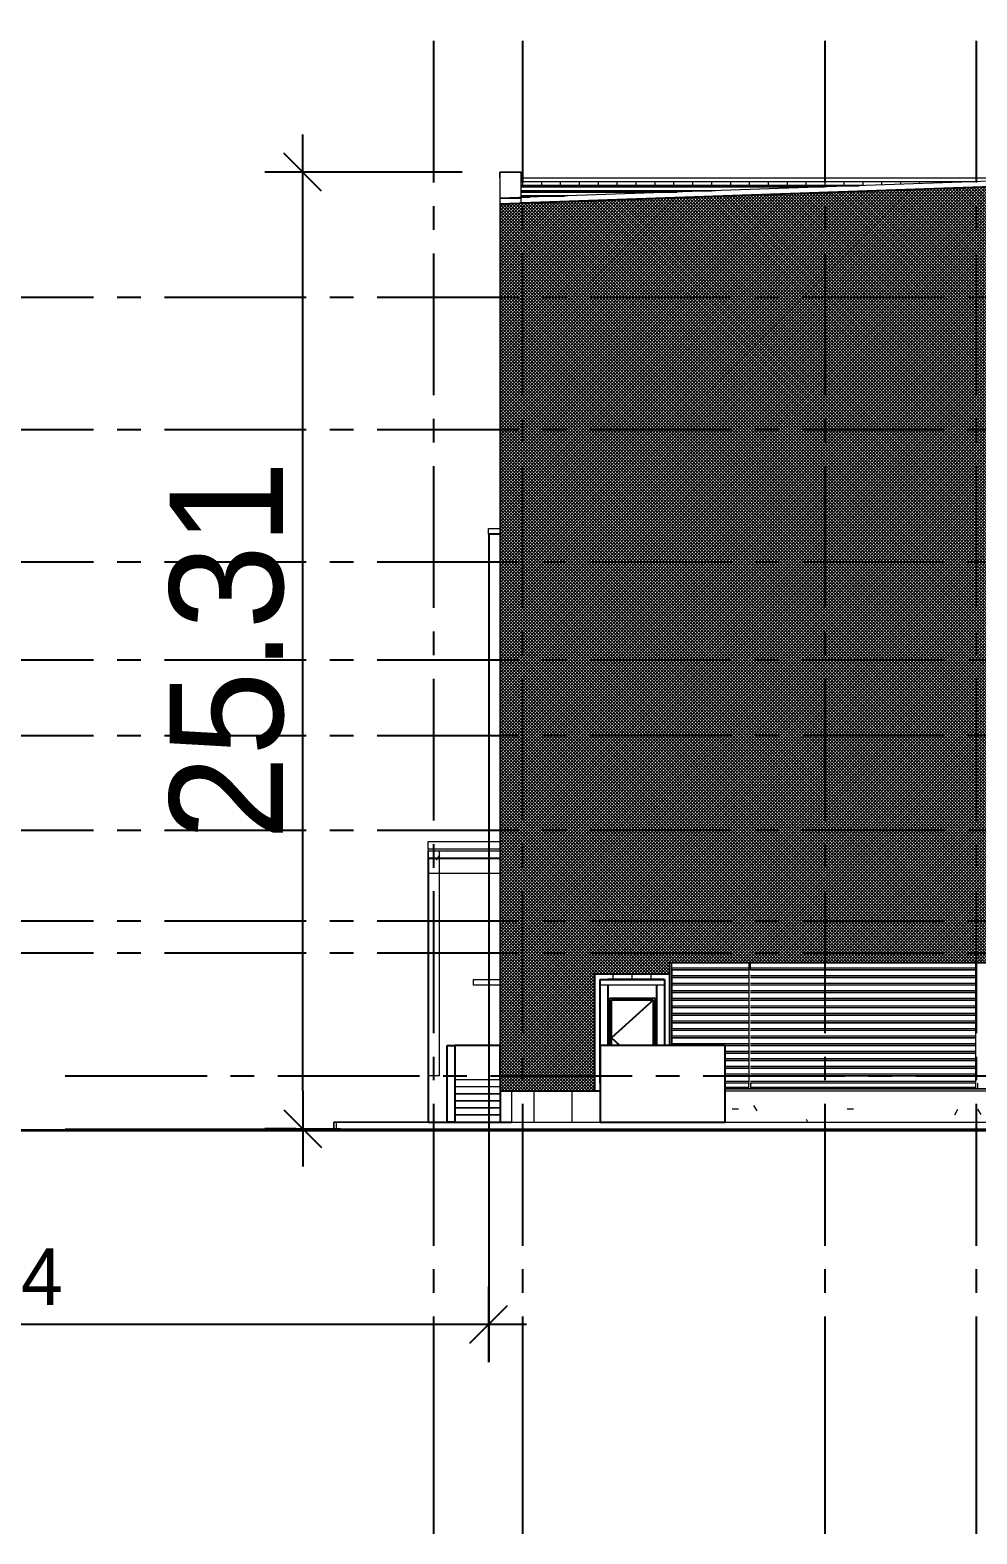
# Model space of a CAD drawing. Extents: x 692141 to 693595, y 1492301 to 1494225.
# Drawn here: x 692447.58 to 692472.62, y 1492520.19 to 1492559.98 of the extents above; entities that cross this region are included whole.
import ezdxf

# ---------------------------------------------------------------- set-up
doc = ezdxf.new("R2010")
doc.units = 0
doc.header["$MEASUREMENT"] = 0
for name, pattern in [('CENTER2', [1.125, 0.75, -0.125, 0.125, -0.125]), ('Centre', [7937.5, 1587.5, -1190.625, 3968.75, -1190.625]), ('Dash 0_6 mm', [3000, 1500, -1500]), ('Grid Line', [5556.25, 3175, -793.75, 793.75, -793.75])]:
    doc.linetypes.add(name, pattern=pattern)
for name, color, linetype, lineweight in [('A-CLNG', 13, 'Continuous', 5), ('A-COLS', 52, 'Continuous', 5), ('A-DETL-GENF', 92, 'Continuous', 5), ('A-DOOR-FRAM', 31, 'Continuous', 5), ('A-FLOR', 192, 'Continuous', 5), ('A-FLOR-LEVL', 8, 'Grid Line', 5), ('A-GENM', 13, 'Continuous', 5), ('A-GLAZ-CWMG', 51, 'Continuous', 5), ('A-ROOF', 132, 'Continuous', 5), ('A-ROOF-PATT', 132, 'Continuous', 5), ('A-WALL-PATT', 111, 'Continuous', 5), ('C-TOPO', 7, 'Continuous', 5), ('S-BEAM', 12, 'Continuous', 5), ('S-GRID', 1, 'Continuous', 5), ('S-STRS', 31, 'Continuous', 5)]:
    doc.layers.add(name, color=color, linetype=linetype, lineweight=lineweight)
for name, color, linetype in [('A-dimension', 1, 'Continuous'), ('A-DOOR', 2, 'Continuous'), ('A-WALL', 2, 'Continuous'), ('Arrow dim', 2, 'Continuous'), ('Arrow dim2', 1, 'Continuous'), ('Green', 72, 'Continuous'), ('Grid', 8, 'CENTER2')]:
    doc.layers.add(name, color=color, linetype=linetype)
doc.styles.add('MASTER', font='CordiaUPC.ttf')
doc.dimstyles.new('1000-AA', dxfattribs={"dimtxt": 1.5, "dimasz": 1, "dimexe": 1, "dimexo": 1, "dimgap": 0.5, "dimtad": 1, "dimzin": 0, "dimdsep": 46, "dimtxsty": 'MASTER', "dimblk": 'J-02', "dimcen": 0.09, "dimdle": 1, "dimclrd": 1, "dimclre": 8, "dimclrt": 3, "dimadec": 0, "dimazin": 0, "dimtfac": 1, "dimtix": 1, "dimtmove": 2, "dimatfit": 3, "dimldrblk": 'DOT', "dimfxl": 1, "dimtolj": 1, "dimtzin": 0, "dimarcsym": 0})
pattern_1 = [(0, (-198970.7, 0), (4064, 1016), [167.64, -2880.36, 167.64, -2880.36, -16256]), (0, (-198970.7, 0), (4064, 1016), [-6096, 167.64, -5928.36, 167.64, -2880.36, -7112]), (0, (-198970.7, 0), (4064, 1016), [-15240, 167.64, -1864.36, 167.64, -4912.36]), (120, (-197446.7, 508), (-2911.882, 3011.527), [167.64, -2880.36, 167.64, -2880.36, -16256]), (120, (-197446.7, 508), (-2911.882, 3011.527), [-6096, 167.64, -5928.36, 167.64, -2880.36, -7112]), (120, (-197446.7, 508), (-2911.882, 3011.527), [-15240, 167.64, -1864.36, 167.64, -4912.36]), (240, (-196938.7, 2540), (-1152.118, -4027.527), [167.64, -2880.36, 167.64, -2880.36, -16256]), (240, (-196938.7, 2540), (-1152.118, -4027.527), [-6096, 167.64, -5928.36, 167.64, -2880.36, -7112]), (240, (-196938.7, 2540), (-1152.118, -4027.527), [-15240, 167.64, -1864.36, 167.64, -4912.36])]

# ---------------------------------------------------------------- blocks, each defined once
blk = doc.blocks.new('Door_Swing_Single Flush Panel - 1100 x 2000mm_EMER-705663-500_ELEVATION 2')
at = {"layer": 'A-DOOR', "color": 47, "linetype": 'Dash 0_6 mm'}
for p in [(-263050, 3400), (-263930, 2200)]:
    blk.add_line(p, (-264150, 2400), dxfattribs=at)
at = {"layer": 'A-DOOR', "color": 7}
for p, q in [((-264150, 2200), (-264150, 3400)), ((-263050, 3400), (-264150, 3400)), ((-263050, 3400), (-263050, 2200))]:
    blk.add_line(p, q, dxfattribs=at)
at = {"layer": 'A-DOOR-FRAM', "color": 7}
for p, q in [((-263000, 3450), (-264200, 3450)), ((-264200, 2200), (-264200, 3450)), ((-264150, 3400), (-264150, 2200)), ((-264150, 3400), (-263050, 3400)), ((-263050, 2200), (-263050, 3400)), ((-263000, 3450), (-263000, 2200))]:
    blk.add_line(p, q, dxfattribs=at)
blk = doc.blocks.new('HAVI-DC_R19_AR_101_GROUND FLOOR_rvt-1-500_ELEVATION 2')
at = {"layer": 'A-CLNG', "color": 7}
for p, q in [((-261150, 1100), (-260524, 1100)), ((-230685, 1050), (-261150, 1050)), ((-260474, 1100), (-254524, 1100))]:
    blk.add_line(p, q, dxfattribs=at)
at = {"layer": 'A-FLOR', "color": 7}
for p, q in [((-269000, 7400), (-267100, 7400)), ((-269000, 7400), (-269000, 7150)), ((-267100, 7150), (-269000, 7150)), ((-267800, 3950), (-267100, 3950)), ((-267800, 3800), (-267800, 3950)), ((-267100, 3800), (-267800, 3800)), ((-264450, 3950), (-262750, 3950)), ((-264450, 3950), (-264450, 3800)), ((-262750, 3800), (-264450, 3800)), ((-262750, 3800), (-262750, 3950)), ((-267000, 175), (-271500, 175)), ((-271500, 175), (-267500, 175)), ((-271500, 175), (-267500, 175)), ((-271500, 175), (-271500, -50)), ((-271500, -50), (-271500, 175)), ((-271431, 175), (-261492, 175)), ((-271431, -50), (-271431, 175)), ((-269000, 175), (-266800, 175)), ((-261492, 175), (-168400, 175))]:
    blk.add_line(p, q, dxfattribs=at)
at = {"layer": 'A-WALL', "color": 7}
for p, q in [((-267100, 7150), (-269000, 7150)), ((-269000, 7150), (-269000, 175)), ((-264450, 2200), (-264450, 3950)), ((-264450, 3950), (-264250, 3950)), ((-262950, 3950), (-264250, 3950)), ((-264250, 3800), (-264250, 2200)), ((-264250, 3800), (-264250, 2200)), ((-262750, 3950), (-262950, 3950)), ((-262950, 2200), (-262950, 3800)), ((-262750, 3950), (-262750, 2200)), ((-264200, 2200), (-264200, 3450)), ((-264200, 3450), (-263000, 3450)), ((-263000, 3450), (-263000, 2200)), ((-268500, 175), (-268500, 2200)), ((-268500, 2200), (-268300, 2200)), ((-268300, 2200), (-268300, 175)), ((-267100, 2200), (-268300, 2200)), ((-268300, 2200), (-268300, 175)), ((-267100, 1300), (-267100, 2200)), ((-261150, 2200), (-264450, 2200)), ((-264450, 2200), (-264450, 175)), ((-261150, 175), (-261150, 2200)), ((-267100, 1300), (-267100, 175)), ((-269000, 175), (-266900, 175)), ((-268300, 175), (-268500, 175)), ((-268300, 175), (-267100, 175)), ((-267100, 175), (-266800, 175)), ((-264450, 175), (-261150, 175))]:
    blk.add_line(p, q, dxfattribs=at)
at = {"layer": 'S-STRS', "color": 7}
for p, q in [((-268300, 1300), (-267100, 1300)), ((-268300, 1113), (-268300, 1300)), ((-267100, 1113), (-267100, 1300)), ((-267100, 1150), (-267100, 1300)), ((-268300, 1113), (-267100, 1113)), ((-268300, 1113), (-268300, 925)), ((-268300, 925), (-267100, 925)), ((-267100, 925), (-268300, 925)), ((-268300, 925), (-268300, 738)), ((-267100, 1113), (-267100, 925)), ((-267100, 925), (-267100, 738)), ((-268300, 738), (-267100, 738)), ((-267100, 738), (-268300, 738)), ((-268300, 738), (-268300, 550)), ((-268300, 550), (-267100, 550)), ((-267100, 550), (-268300, 550)), ((-268300, 550), (-268300, 363)), ((-267100, 738), (-267100, 550)), ((-267100, 550), (-267100, 363)), ((-268300, 363), (-267100, 363)), ((-267100, 363), (-268300, 363)), ((-268300, 363), (-268300, 175)), ((-268300, 175), (-267100, 175)), ((-267100, 363), (-267100, 175))]:
    blk.add_line(p, q, dxfattribs=at)
at = {"lineweight": 5}
blk.add_blockref('Door_Swing_Single Flush Panel - 1100 x 2000mm_EMER-705663-500_ELEVATION 2', (0, 0), dxfattribs=at)
blk = doc.blocks.new('FACADE ELE 02 - FACADE ELE 02-155327-500_ELEVATION 2')
at = {"layer": 'A-WALL-PATT'}
h = blk.add_hatch(dxfattribs=at)
h.set_pattern_fill('FP_13', color=49, style=0, pattern_type=2)
h.set_pattern_definition([(45, (-196786.49, 1791.25), (-42.426407, 42.426407), []), (135, (-196786.49, 1791.25), (-42.426407, -42.426407), [])])
h.paths.add_polyline_path([(-184822, 1000), (-173900, 1000), (-173900, 2200), (-172443, 2200), (-172443, 4094), (-167656, 4094), (-167656, 1200), (-167800, 1200), (-167800, 1000), (-166681, 1000), (-166681, 13396), (-168931, 14001), (-168931, 6681), (-170068, 6681), (-170068, 14307), (-172644, 15000), (-182200, 15000), (-182200, 17570), (-188731, 19326), (-188731, 14931), (-200418, 14931), (-200418, 22470), (-214633, 26293), (-267100, 24461), (-267100, 1000), (-264593, 1000), (-264593, 4099), (-262606, 4099), (-262606, 4400), (-226342, 4400), (-225450, 5000), (-224625, 5000), (-219125, 8700), (-218300, 8700), (-212800, 12400), (-211975, 12400), (-208212, 14931), (-218268, 14931), (-218268, 22500), (-204631, 22500), (-204631, 16100), (-204624, 16100), (-204624, 16049), (-204631, 16049), (-204631, 15000), (-204600, 15000), (-204600, 14700), (-206278, 14700), (-211778, 11000), (-212603, 11000), (-218103, 7300), (-218928, 7300), (-223238, 4400), (-212243, 4400), (-212243, 4094), (-210256, 4094), (-210256, 2200), (-208800, 2200), (-208800, 1000), (-200812, 1000)], flags=0)
h.paths.add_polyline_path([(-120589, 1000), (-161993, 12136), (-161993, 1000), (-152842, 1000)], flags=0)
h.paths.add_polyline_path([(-223800, 4400), (-223800, 4405), (-223797, 4455), (-223694, 4455), (-223500, 4590), (-223525, 4590), (-223525, 4640), (-223419, 4640), (-223331, 4699), (-223331, 5296), (-223855, 4943), (-223855, 4400)], flags=0)
h.paths.add_polyline_path([(-224019, 4400), (-224019, 4833), (-224543, 4481), (-224543, 4400), (-224519, 4400)], flags=0)
h.paths.add_polyline_path([(-225353, 4400), (-224721, 4400), (-224721, 4430), (-225353, 4430)], flags=0)
h.paths.add_polyline_path([(-224563, 4400), (-224563, 4467), (-224625, 4430), (-224701, 4426), (-224701, 4400), (-224625, 4400)], flags=0)
h.paths.add_polyline_path([(-223999, 4400), (-223875, 4400), (-223875, 4930), (-223999, 4847), (-223999, 4426)], flags=0)
h.paths.add_polyline_path([(-225434, 4400), (-225373, 4400), (-225373, 4430), (-225450, 4426), (-225488, 4400), (-225450, 4400)], flags=0)
h.paths.add_polyline_path([(-225528, 4400), (-225528, 4886), (-226025, 4552), (-226025, 4400)], flags=0)
h.paths.add_polyline_path([(-226045, 4400), (-226045, 4539), (-226161, 4460), (-226161, 4400)], flags=0)
h.paths.add_polyline_path([(-226181, 4400), (-226181, 4447), (-226251, 4400)], flags=0)
h.paths.add_polyline_path([(-225508, 4411), (-225450, 4450), (-225373, 4450), (-225373, 4949), (-225434, 4949), (-225508, 4900), (-225508, 4430)], flags=0)
h.paths.add_polyline_path([(-224625, 4450), (-224563, 4492), (-224563, 4980), (-224609, 4949), (-224701, 4949), (-224701, 4450)], flags=0)
h.paths.add_polyline_path([(-224797, 4450), (-224721, 4450), (-224721, 4949), (-225353, 4949), (-225353, 4450)], flags=0)
h.paths.add_polyline_path([(-224543, 4505), (-224019, 4857), (-224019, 5346), (-224543, 4994), (-224543, 4814)], flags=0)
h.paths.add_polyline_path([(-223311, 4712), (-223218, 4775), (-223250, 4775), (-223250, 4825), (-223188, 4825), (-223188, 5392), (-223311, 5309), (-223311, 4814)], flags=0)
h.paths.add_polyline_path([(-223168, 4825), (-223144, 4825), (-222943, 4960), (-222975, 4960), (-222975, 5010), (-222869, 5010), (-222668, 5145), (-222700, 5145), (-222700, 5195), (-222644, 5195), (-222644, 5758), (-223168, 5406), (-223168, 4949)], flags=0)
h.paths.add_polyline_path([(-223999, 4871), (-223875, 4954), (-223875, 5443), (-223999, 5360), (-223999, 4949)], flags=0)
h.paths.add_polyline_path([(-223855, 4968), (-223331, 5320), (-223331, 5809), (-223855, 5456)], flags=0)
h.paths.add_polyline_path([(-222624, 5195), (-222594, 5195), (-222500, 5258), (-222500, 5855), (-222624, 5772)], flags=0)
h.paths.add_polyline_path([(-222480, 5272), (-222393, 5330), (-222425, 5330), (-222425, 5380), (-222319, 5380), (-222118, 5515), (-222150, 5515), (-222150, 5565), (-222044, 5565), (-221956, 5624), (-221956, 6221), (-222480, 5868)], flags=0)
h.paths.add_polyline_path([(-223311, 5333), (-223188, 5417), (-223188, 5905), (-223311, 5822)], flags=0)
h.paths.add_polyline_path([(-223168, 5430), (-222644, 5782), (-222644, 6271), (-223168, 5919)], flags=0)
h.paths.add_polyline_path([(-221936, 5637), (-221843, 5700), (-221875, 5700), (-221875, 5750), (-221813, 5750), (-221813, 6317), (-221936, 6234)], flags=0)
h.paths.add_polyline_path([(-221793, 5750), (-221769, 5750), (-221575, 5885), (-221600, 5885), (-221600, 5935), (-221494, 5935), (-221293, 6070), (-221325, 6070), (-221325, 6120), (-221269, 6120), (-221272, 6681), (-221793, 6331)], flags=0)
h.paths.add_polyline_path([(-222624, 5796), (-222500, 5879), (-222500, 6368), (-222624, 6285)], flags=0)
h.paths.add_polyline_path([(-222480, 5893), (-221956, 6245), (-221956, 6734), (-222480, 6381), (-222480, 6372)], flags=0)
h.paths.add_polyline_path([(-221249, 6120), (-221219, 6120), (-221125, 6183), (-221125, 6780), (-221249, 6697), (-221249, 6372)], flags=0)
h.paths.add_polyline_path([(-221105, 6197), (-221018, 6255), (-221050, 6255), (-221050, 6305), (-220944, 6305), (-220743, 6440), (-220775, 6440), (-220775, 6490), (-220669, 6490), (-220581, 6549), (-220581, 7146), (-221105, 6793), (-221105, 6372)], flags=0)
h.paths.add_polyline_path([(-221936, 6258), (-221813, 6342), (-221813, 6830), (-221936, 6747), (-221936, 6372)], flags=0)
h.paths.add_polyline_path([(-221793, 6355), (-221269, 6707), (-221269, 7196), (-221793, 6844), (-221793, 6372)], flags=0)
h.paths.add_polyline_path([(-220561, 6562), (-220468, 6625), (-220500, 6625), (-220500, 6675), (-220438, 6675), (-220438, 7242), (-220561, 7159)], flags=0)
h.paths.add_polyline_path([(-220418, 6675), (-220394, 6675), (-220200, 6810), (-220225, 6810), (-220225, 6860), (-220119, 6860), (-219925, 6995), (-219950, 6995), (-219950, 7045), (-219894, 7045), (-219894, 7608), (-220418, 7256)], flags=0)
h.paths.add_polyline_path([(-221249, 6721), (-221125, 6804), (-221125, 7293), (-221249, 7210)], flags=0)
h.paths.add_polyline_path([(-221105, 6818), (-220581, 7170), (-220581, 7659), (-221105, 7306)], flags=0)
h.paths.add_polyline_path([(-219874, 7045), (-219844, 7045), (-219750, 7108), (-219750, 7705), (-219874, 7622), (-219874, 7550)], flags=0)
h.paths.add_polyline_path([(-219730, 7122), (-219643, 7180), (-219675, 7180), (-219675, 7230), (-219569, 7230), (-219375, 7365), (-219400, 7365), (-219400, 7415), (-219294, 7415), (-219206, 7474), (-219206, 8071), (-219730, 7718), (-219730, 7550)], flags=0)
h.paths.add_polyline_path([(-220561, 7183), (-220438, 7267), (-220438, 7755), (-220561, 7672), (-220561, 7600)], flags=0)
h.paths.add_polyline_path([(-220418, 7280), (-219894, 7632), (-219894, 8121), (-220418, 7769), (-220418, 7600)], flags=0)
h.paths.add_polyline_path([(-219186, 7487), (-219093, 7550), (-219125, 7550), (-219125, 7600), (-219048, 7600), (-219048, 8130), (-219125, 8126), (-219186, 8084), (-219186, 7550)], flags=0)
h.paths.add_polyline_path([(-218376, 7600), (-218238, 7600), (-218238, 8167), (-218300, 8130), (-218376, 8126), (-218376, 8099)], flags=0)
h.paths.add_polyline_path([(-218218, 7600), (-218194, 7600), (-217993, 7735), (-218025, 7735), (-218025, 7785), (-217919, 7785), (-217718, 7920), (-217750, 7920), (-217750, 7970), (-217694, 7970), (-217694, 8533), (-218218, 8181), (-218218, 7678)], flags=0)
h.paths.add_polyline_path([(-218396, 7600), (-218396, 8130), (-219028, 8130), (-219028, 7600), (-218928, 7600)], flags=0)
h.paths.add_polyline_path([(-219874, 7646), (-219750, 7729), (-219750, 8218), (-219874, 8135)], flags=0)
h.paths.add_polyline_path([(-219730, 7743), (-219206, 8095), (-219206, 8584), (-219730, 8231), (-219730, 8150)], flags=0)
h.paths.add_polyline_path([(-217674, 7970), (-217644, 7970), (-217550, 8033), (-217550, 8630), (-217674, 8547), (-217674, 8126)], flags=0)
h.paths.add_polyline_path([(-217530, 8047), (-217443, 8105), (-217475, 8105), (-217475, 8155), (-217369, 8155), (-217175, 8290), (-217200, 8290), (-217200, 8340), (-217094, 8340), (-217006, 8399), (-217006, 8996), (-217530, 8643), (-217530, 8126)], flags=0)
h.paths.add_polyline_path([(-219186, 8108), (-219125, 8150), (-219048, 8150), (-219048, 8649), (-219109, 8649), (-219186, 8597), (-219186, 8149)], flags=0)
h.paths.add_polyline_path([(-218376, 8150), (-218300, 8150), (-218238, 8192), (-218238, 8680), (-218284, 8649), (-218376, 8649)], flags=0)
h.paths.add_polyline_path([(-219028, 8150), (-218396, 8150), (-218396, 8649), (-219028, 8649)], flags=0)
h.paths.add_polyline_path([(-218218, 8205), (-217694, 8557), (-217694, 9046), (-218218, 8694), (-218218, 8649)], flags=0)
h.paths.add_polyline_path([(-216986, 8412), (-216893, 8475), (-216925, 8475), (-216925, 8525), (-216863, 8525), (-216863, 9092), (-216986, 9009), (-216986, 8649)], flags=0)
h.paths.add_polyline_path([(-216843, 8525), (-216819, 8525), (-216618, 8660), (-216650, 8660), (-216650, 8710), (-216544, 8710), (-216343, 8845), (-216375, 8845), (-216375, 8895), (-216319, 8895), (-216319, 9458), (-216843, 9106), (-216843, 8649)], flags=0)
h.paths.add_polyline_path([(-217674, 8571), (-217550, 8654), (-217550, 9143), (-217674, 9060), (-217674, 8649)], flags=0)
h.paths.add_polyline_path([(-217530, 8668), (-217006, 9020), (-217006, 9509), (-217530, 9156)], flags=0)
h.paths.add_polyline_path([(-216269, 8895), (-216175, 8958), (-216175, 9555), (-216299, 9472), (-216299, 8895)], flags=0)
h.paths.add_polyline_path([(-216155, 8972), (-216068, 9030), (-216100, 9030), (-216100, 9080), (-215994, 9080), (-215800, 9215), (-215825, 9215), (-215825, 9265), (-215719, 9265), (-215631, 9324), (-215631, 9921), (-216155, 9568), (-216155, 9489)], flags=0)
h.paths.add_polyline_path([(-216986, 9033), (-216863, 9117), (-216863, 9605), (-216986, 9522), (-216986, 9489)], flags=0)
h.paths.add_polyline_path([(-216843, 9130), (-216319, 9489), (-216319, 9971), (-216843, 9619), (-216843, 9489)], flags=0)
h.paths.add_polyline_path([(-215611, 9337), (-215518, 9400), (-215550, 9400), (-215550, 9450), (-215488, 9450), (-215488, 10017), (-215611, 9934), (-215611, 9489)], flags=0)
h.paths.add_polyline_path([(-215444, 9450), (-215243, 9585), (-215275, 9585), (-215275, 9635), (-215169, 9635), (-214968, 9770), (-215000, 9770), (-215000, 9820), (-214944, 9820), (-214944, 10383), (-215468, 10031), (-215468, 9450)], flags=0)
h.paths.add_polyline_path([(-216299, 9496), (-216175, 9579), (-216175, 10068), (-216299, 9985)], flags=0)
h.paths.add_polyline_path([(-216155, 9593), (-215631, 9945), (-215631, 10434), (-216155, 10081)], flags=0)
h.paths.add_polyline_path([(-214924, 9820), (-214894, 9820), (-214800, 9883), (-214800, 10480), (-214924, 10397)], flags=0)
h.paths.add_polyline_path([(-214780, 9897), (-214693, 9955), (-214725, 9955), (-214725, 10005), (-214619, 10005), (-214425, 10140), (-214450, 10140), (-214450, 10190), (-214344, 10190), (-214256, 10249), (-214256, 10846), (-214780, 10493)], flags=0)
h.paths.add_polyline_path([(-215611, 9958), (-215488, 10042), (-215488, 10530), (-215611, 10447), (-215611, 10287)], flags=0)
h.paths.add_polyline_path([(-215468, 10055), (-214944, 10407), (-214944, 10896), (-215468, 10544)], flags=0)
h.paths.add_polyline_path([(-214236, 10262), (-214143, 10325), (-214175, 10325), (-214175, 10375), (-214113, 10375), (-214113, 10942), (-214236, 10859)], flags=0)
h.paths.add_polyline_path([(-214069, 10375), (-213868, 10510), (-213900, 10510), (-213900, 10560), (-213794, 10560), (-213600, 10695), (-213625, 10695), (-213625, 10745), (-213569, 10745), (-213569, 11308), (-214093, 10956), (-214093, 10375)], flags=0)
h.paths.add_polyline_path([(-214924, 10421), (-214800, 10504), (-214800, 10993), (-214924, 10910)], flags=0)
h.paths.add_polyline_path([(-214780, 10518), (-214256, 10870), (-214256, 11359), (-214780, 11006)], flags=0)
h.paths.add_polyline_path([(-213549, 10745), (-213519, 10745), (-213425, 10808), (-213425, 11405), (-213549, 11322), (-213549, 11300)], flags=0)
h.paths.add_polyline_path([(-213405, 10822), (-213318, 10880), (-213350, 10880), (-213350, 10930), (-213244, 10930), (-213050, 11065), (-213075, 11065), (-213075, 11115), (-212969, 11115), (-212881, 11174), (-212881, 11771), (-213405, 11418), (-213405, 11300)], flags=0)
h.paths.add_polyline_path([(-214236, 10883), (-214113, 10967), (-214113, 11455), (-214236, 11372), (-214236, 11300)], flags=0)
h.paths.add_polyline_path([(-214093, 10980), (-213569, 11332), (-213569, 11821), (-214093, 11469), (-214093, 11300)], flags=0)
h.paths.add_polyline_path([(-212861, 11187), (-212768, 11250), (-212800, 11250), (-212800, 11300), (-212723, 11300), (-212723, 11830), (-212800, 11826), (-212861, 11784), (-212861, 11300)], flags=0)
h.paths.add_polyline_path([(-212703, 11300), (-212071, 11300), (-212071, 11830), (-212703, 11830), (-212703, 11331)], flags=0)
h.paths.add_polyline_path([(-211913, 11300), (-211913, 11867), (-211975, 11830), (-212051, 11826), (-212051, 11300), (-211975, 11300)], flags=0)
h.paths.add_polyline_path([(-211869, 11300), (-211668, 11435), (-211700, 11435), (-211700, 11485), (-211594, 11485), (-211400, 11620), (-211425, 11620), (-211425, 11670), (-211369, 11670), (-211369, 12233), (-211893, 11881), (-211893, 11300)], flags=0)
h.paths.add_polyline_path([(-213549, 11346), (-213425, 11429), (-213425, 11918), (-213549, 11835)], flags=0)
h.paths.add_polyline_path([(-213405, 11443), (-212881, 11795), (-212881, 12284), (-213405, 11931), (-213405, 11850)], flags=0)
h.paths.add_polyline_path([(-211349, 11670), (-211319, 11670), (-211225, 11733), (-211225, 12330), (-211349, 12247), (-211349, 11826)], flags=0)
h.paths.add_polyline_path([(-211205, 11747), (-211118, 11805), (-211150, 11805), (-211150, 11855), (-211044, 11855), (-210850, 11990), (-210875, 11990), (-210875, 12040), (-210769, 12040), (-210681, 12099), (-210681, 12696), (-211205, 12343), (-211205, 11826)], flags=0)
h.paths.add_polyline_path([(-212861, 11808), (-212800, 11850), (-212723, 11850), (-212723, 12349), (-212784, 12349), (-212861, 12297), (-212861, 11849)], flags=0)
h.paths.add_polyline_path([(-212603, 11850), (-212071, 11850), (-212071, 12349), (-212703, 12349), (-212703, 11850), (-212694, 11850)], flags=0)
h.paths.add_polyline_path([(-212051, 11850), (-211975, 11850), (-211913, 11892), (-211913, 12380), (-211959, 12349), (-212051, 12349)], flags=0)
h.paths.add_polyline_path([(-211893, 11905), (-211369, 12257), (-211369, 12746), (-211893, 12394), (-211893, 12349)], flags=0)
h.paths.add_polyline_path([(-210661, 12112), (-210568, 12175), (-210600, 12175), (-210600, 12225), (-210538, 12225), (-210538, 12792), (-210661, 12709), (-210661, 12349)], flags=0)
h.paths.add_polyline_path([(-210518, 12225), (-210494, 12225), (-210293, 12360), (-210325, 12360), (-210325, 12410), (-210219, 12410), (-210018, 12545), (-210050, 12545), (-210050, 12595), (-209994, 12595), (-209994, 13158), (-210518, 12806), (-210518, 12349)], flags=0)
h.paths.add_polyline_path([(-211349, 12271), (-211225, 12354), (-211225, 12843), (-211349, 12760), (-211349, 12349)], flags=0)
h.paths.add_polyline_path([(-211205, 12368), (-210681, 12720), (-210681, 13209), (-211205, 12856), (-211205, 12605)], flags=0)
h.paths.add_polyline_path([(-209974, 12595), (-209944, 12595), (-209850, 12658), (-209850, 13255), (-209974, 13172), (-209974, 12605)], flags=0)
h.paths.add_polyline_path([(-209830, 12672), (-209743, 12730), (-209775, 12730), (-209775, 12780), (-209669, 12780), (-209475, 12915), (-209500, 12915), (-209500, 12965), (-209394, 12965), (-209306, 13024), (-209306, 13621), (-209830, 13268)], flags=0)
h.paths.add_polyline_path([(-210661, 12733), (-210538, 12817), (-210538, 13305), (-210661, 13222)], flags=0)
h.paths.add_polyline_path([(-210518, 12830), (-209994, 13182), (-209994, 13671), (-210518, 13319)], flags=0)
h.paths.add_polyline_path([(-209286, 13037), (-209193, 13100), (-209225, 13100), (-209225, 13150), (-209163, 13150), (-209163, 13717), (-209286, 13634)], flags=0)
h.paths.add_polyline_path([(-209143, 13150), (-209119, 13150), (-208918, 13285), (-208950, 13285), (-208950, 13335), (-208844, 13335), (-208643, 13470), (-208675, 13470), (-208675, 13520), (-208619, 13520), (-208619, 14083), (-209143, 13731)], flags=0)
h.paths.add_polyline_path([(-209974, 13196), (-209850, 13279), (-209850, 13768), (-209974, 13685)], flags=0)
h.paths.add_polyline_path([(-209830, 13293), (-209306, 13645), (-209306, 14134), (-209830, 13781)], flags=0)
h.paths.add_polyline_path([(-208569, 13520), (-208475, 13583), (-208475, 14180), (-208599, 14097), (-208599, 13520)], flags=0)
h.paths.add_polyline_path([(-208455, 13597), (-208368, 13655), (-208400, 13655), (-208400, 13705), (-208294, 13705), (-208093, 13840), (-208125, 13840), (-208125, 13890), (-208019, 13890), (-207931, 13949), (-207931, 14546), (-208455, 14193), (-208455, 14163)], flags=0)
h.paths.add_polyline_path([(-209286, 13658), (-209163, 13742), (-209163, 14230), (-209286, 14147)], flags=0)
h.paths.add_polyline_path([(-209143, 13755), (-208619, 14107), (-208619, 14596), (-209143, 14244), (-209143, 14163)], flags=0)
h.paths.add_polyline_path([(-207911, 13962), (-207818, 14025), (-207850, 14025), (-207850, 14075), (-207788, 14075), (-207788, 14642), (-207911, 14559), (-207911, 14163)], flags=0)
h.paths.add_polyline_path([(-207744, 14075), (-207543, 14210), (-207575, 14210), (-207575, 14260), (-207469, 14260), (-207275, 14395), (-207300, 14395), (-207300, 14445), (-207244, 14445), (-207244, 14931), (-207358, 14931), (-207768, 14656), (-207768, 14075)], flags=0)
h.paths.add_polyline_path([(-208599, 14121), (-208475, 14204), (-208475, 14693), (-208599, 14610), (-208599, 14163)], flags=0)
h.paths.add_polyline_path([(-208455, 14218), (-207931, 14570), (-207931, 14931), (-208121, 14931), (-208455, 14706)], flags=0)
h.paths.add_polyline_path([(-207194, 14445), (-207100, 14508), (-207100, 14931), (-207224, 14931), (-207224, 14445)], flags=0)
h.paths.add_polyline_path([(-207080, 14522), (-206993, 14580), (-207025, 14580), (-207025, 14630), (-206919, 14630), (-206718, 14765), (-206750, 14765), (-206750, 14815), (-206644, 14815), (-206556, 14874), (-206556, 14931), (-207080, 14931)], flags=0)
h.paths.add_polyline_path([(-207911, 14583), (-207788, 14667), (-207788, 14931), (-207911, 14931)], flags=0)
h.paths.add_polyline_path([(-207768, 14680), (-207394, 14931), (-207768, 14931)], flags=0)
h.paths.add_polyline_path([(-206536, 14887), (-206475, 14931), (-206536, 14931)], flags=0)
h.paths.add_polyline_path([(-224797, 15000), (-254200, 15000), (-254200, 22500), (-218800, 22500), (-218801, 15000), (-220799, 15000)], flags=0)
at = {"layer": 'A-WALL', "color": 7}
for p, q in [((-214633, 26293), (-267100, 24461)), ((-267100, 24461), (-267100, 1000)), ((-262606, 4099), (-262606, 4400)), ((-262606, 4400), (-226342, 4400)), ((-264593, 1000), (-264593, 4099)), ((-264593, 4099), (-262606, 4099)), ((-267100, 1000), (-264593, 1000))]:
    blk.add_line(p, q, dxfattribs=at)
blk = doc.blocks.new('Rectangular Mullion - 50 x 200-294741-500_ELEVATION 2')
at = {"layer": 'A-GLAZ-CWMG', "color": 7}
for p, q in [((-262606, 2400), (-262606, 2200)), ((-262556, 2400), (-262556, 2200))]:
    blk.add_line(p, q, dxfattribs=at)
blk = doc.blocks.new('Rectangular Mullion - 245m Louver-294718-500_ELEVATION 2')
at = {"layer": 'A-GLAZ-CWMG', "color": 7}
for p, q in [((-212524, 1393), (-218474, 1393)), ((-218474, 1253), (-212524, 1253)), ((-212524, 1200), (-218474, 1200)), ((-212524, 1443), (-212524, 1393)), ((-212524, 1393), (-212524, 1253)), ((-212524, 1253), (-212524, 1200))]:
    blk.add_line(p, q, dxfattribs=at)
blk = doc.blocks.new('Rectangular Mullion - 245m Louver-V42-500_ELEVATION 2')
at = {"layer": 'A-GLAZ-CWMG', "color": 7}
for p, q in [((-218474, 4393), (-218474, 4400)), ((-218474, 4253), (-218474, 4393)), ((-212524, 4393), (-218474, 4393)), ((-212524, 4400), (-212524, 4393)), ((-212524, 4393), (-212524, 4253)), ((-218474, 4200), (-218474, 4253)), ((-218474, 4253), (-212524, 4253)), ((-212524, 4200), (-218474, 4200)), ((-212524, 4253), (-212524, 4200))]:
    blk.add_line(p, q, dxfattribs=at)
blk = doc.blocks.new('Rectangular Mullion - 50 x 200-294722-500_ELEVATION 2')
at = {"layer": 'A-GLAZ-CWMG', "color": 7}
for p, q in [((-212524, 1200), (-212524, 1050)), ((-212474, 1200), (-212474, 1050)), ((-212474, 1050), (-212524, 1050))]:
    blk.add_line(p, q, dxfattribs=at)
blk = doc.blocks.new('Rectangular Mullion - 50 x 200-88435-500_ELEVATION 2')
at = {"layer": 'A-GLAZ-CWMG', "color": 7}
for p, q in [((-230500, 15050), (-224500, 15050)), ((-230500, 15000), (-224500, 15000))]:
    blk.add_line(p, q, dxfattribs=at)
blk = doc.blocks.new('Rectangular Mullion - 245m Louver-295227-500_ELEVATION 2')
at = {"layer": 'A-GLAZ-CWMG', "color": 7}
for p, q in [((-260524, 1393), (-261150, 1393)), ((-261150, 1253), (-260524, 1253)), ((-260524, 1200), (-261150, 1200)), ((-260524, 1443), (-260524, 1393)), ((-260524, 1393), (-260524, 1253)), ((-260524, 1253), (-260524, 1200))]:
    blk.add_line(p, q, dxfattribs=at)
blk = doc.blocks.new('Rectangular Mullion - 245m Louver-V48-500_ELEVATION 2')
at = {"layer": 'A-GLAZ-CWMG', "color": 7}
for p, q in [((-262556, 2200), (-262556, 2243)), ((-260524, 2193), (-261150, 2193)), ((-261150, 2053), (-260524, 2053)), ((-260524, 2000), (-261150, 2000)), ((-260524, 2243), (-260524, 2193)), ((-260524, 2193), (-260524, 2053)), ((-260524, 2053), (-260524, 2000))]:
    blk.add_line(p, q, dxfattribs=at)
blk = doc.blocks.new('Rectangular Mullion - 245m Louver-V49-500_ELEVATION 2')
at = {"layer": 'A-GLAZ-CWMG', "color": 7}
for p, q in [((-262556, 2393), (-262556, 2443)), ((-262556, 2253), (-262556, 2393)), ((-260524, 2393), (-262556, 2393)), ((-260524, 2443), (-260524, 2393)), ((-260524, 2393), (-260524, 2253)), ((-262556, 2200), (-262556, 2253)), ((-262556, 2253), (-260524, 2253)), ((-260524, 2200), (-262556, 2200)), ((-260524, 2253), (-260524, 2200))]:
    blk.add_line(p, q, dxfattribs=at)
blk = doc.blocks.new('Rectangular Mullion - 245m Louver-V50-500_ELEVATION 2')
at = {"layer": 'A-GLAZ-CWMG', "color": 7}
for p, q in [((-262556, 3393), (-262556, 3443)), ((-262556, 3256), (-262556, 3393)), ((-260524, 3393), (-262556, 3393)), ((-262556, 3200), (-262556, 3253)), ((-262556, 3253), (-260524, 3253)), ((-260524, 3200), (-262556, 3200)), ((-260524, 3443), (-260524, 3393)), ((-260524, 3393), (-260524, 3253)), ((-260524, 3253), (-260524, 3200))]:
    blk.add_line(p, q, dxfattribs=at)
blk = doc.blocks.new('Rectangular Mullion - 245m Louver-V51-500_ELEVATION 2')
at = {"layer": 'A-GLAZ-CWMG', "color": 7}
for p, q in [((-262556, 4393), (-262556, 4400)), ((-262556, 4253), (-262556, 4393)), ((-260524, 4393), (-262556, 4393)), ((-260524, 4400), (-260524, 4393)), ((-260524, 4393), (-260524, 4253)), ((-262556, 4200), (-262556, 4253)), ((-262556, 4253), (-260524, 4253)), ((-260524, 4200), (-262556, 4200)), ((-260524, 4253), (-260524, 4200))]:
    blk.add_line(p, q, dxfattribs=at)
blk = doc.blocks.new('Rectangular Mullion - 50 x 200-295228-500_ELEVATION 2')
at = {"layer": 'A-GLAZ-CWMG', "color": 7}
for p, q in [((-261150, 1050), (-260499, 1050)), ((-261150, 1000), (-260499, 1000))]:
    blk.add_line(p, q, dxfattribs=at)
blk = doc.blocks.new('Rectangular Mullion - 50 x 200-101399-500_ELEVATION 2')
at = {"layer": 'A-GLAZ-CWMG', "color": 7}
for p, q in [((-194600, 20300), (-194600, 20150)), ((-194550, 20300), (-194550, 20150)), ((-194550, 20150), (-194600, 20150))]:
    blk.add_line(p, q, dxfattribs=at)
blk = doc.blocks.new('HAVI-DC_R19_SF_101_FACADE_rvt-1-500_ELEVATION 2')
at = {"layer": 'A-WALL-PATT'}
h = blk.add_hatch(dxfattribs=at)
h.set_pattern_fill('FP_4', color=8, style=0, pattern_type=2)
h.set_pattern_definition([(90, (-158999.64, 1400), (-500, 3e-14), [])])
h.paths.add_polyline_path([(-161993, 1000), (-161993, 15469), (-159000, 15788), (-159000, 28236), (-214633, 26293), (-200418, 22470), (-200418, 22500), (-188731, 22500), (-188731, 20100), (-200418, 20100), (-200418, 20074), (-188731, 20074), (-188731, 19326), (-182200, 17570), (-182200, 22500), (-170800, 22500), (-170800, 15000), (-172644, 15000), (-170871, 14523), (-170068, 14608), (-170068, 21524), (-168931, 21524), (-168931, 14730), (-166681, 14969), (-166681, 1000), (-166537, 1000), (-166537, 21850), (-162137, 21850), (-162137, 1000)], flags=0)
h.paths.add_polyline_path([(-212243, 1000), (-212100, 1001), (-212100, 3950), (-210400, 3950), (-210400, 2200), (-210256, 2200), (-210256, 4094), (-212243, 4094), (-212243, 1698)], flags=0)
h.paths.add_polyline_path([(-264593, 1000), (-264450, 1000), (-264450, 3950), (-262750, 3950), (-262750, 2200), (-262606, 2200), (-262606, 4099), (-264593, 4099), (-264593, 1188)], flags=0)
h.paths.add_polyline_path([(-167656, 1200), (-167656, 4094), (-172443, 4094), (-172443, 2200), (-172300, 2200), (-172300, 3950), (-167800, 3950), (-167800, 1200)], flags=0)
h.paths.add_polyline_path([(-208807, 20074), (-204631, 20074), (-204631, 20100), (-218268, 20100), (-218268, 20074), (-210806, 20074)], flags=0)
h.paths.add_polyline_path([(-165834, 22000), (-166681, 22000), (-166681, 24400), (-161993, 24400), (-161993, 22000), (-164834, 22000)], flags=0)
h = blk.add_hatch(dxfattribs=at)
h.set_pattern_fill('FP_18', color=8, style=0, pattern_type=2)
h.set_pattern_definition([(90, (-267299.7, 1400), (-500, 3e-14), [])])
h.paths.add_polyline_path([(-267100, 7600), (-267100, 15725), (-267400, 15725), (-267400, 7600), (-267234, 7600)], flags=0)
at = {"layer": 'A-ROOF', "color": 7}
for p, q in [((-158800, 28395), (-267105, 24613)), ((-267105, 24460), (-158800, 28243)), ((-267105, 25305), (-267105, 24613)), ((-266545, 25305), (-267105, 25305)), ((-267105, 25305), (-266545, 25305)), ((-267105, 25152), (-267105, 25305)), ((-267105, 25152), (-267105, 15726)), ((-266545, 24633), (-266545, 25305)), ((-266545, 25152), (-266545, 25305)), ((-267105, 24613), (-267105, 24460)), ((-267105, 24613), (-266545, 24613)), ((-267105, 24613), (-267105, 24460)), ((-266545, 24480), (-266545, 24613)), ((-267405, 15879), (-267105, 15879)), ((-267405, 15726), (-267405, 15879)), ((-267105, 15726), (-267405, 15726)), ((-267405, 15726), (-267405, 15598)), ((-267105, 15879), (-267105, 15726))]:
    blk.add_line(p, q, dxfattribs=at)
at = {"layer": 'A-WALL', "color": 7}
for p, q in [((-159000, 28236), (-266545, 24480)), ((-267100, 15725), (-267400, 15725)), ((-267400, 15725), (-267400, 7600)), ((-262606, 2200), (-262606, 4400)), ((-262606, 4400), (-226342, 4400)), ((-264450, 1200), (-264450, 3950)), ((-264450, 3950), (-262750, 3950)), ((-262750, 3950), (-262750, 2200)), ((-266900, 1000), (-264450, 1000))]:
    blk.add_line(p, q, dxfattribs=at)
at = {"lineweight": 5}
for name, p in [('FACADE ELE 02 - FACADE ELE 02-155327-500_ELEVATION 2', (0, 0)), ('Rectangular Mullion - 245m Louver-V51-500_ELEVATION 2', (0, 0)), ('Rectangular Mullion - 245m Louver-V42-500_ELEVATION 2', (-42000, 0)), ('Rectangular Mullion - 50 x 200-294741-500_ELEVATION 2', (0, 1800)), ('Rectangular Mullion - 50 x 200-294741-500_ELEVATION 2', (0, 1600)), ('Rectangular Mullion - 245m Louver-V49-500_ELEVATION 2', (0, 1800)), ('Rectangular Mullion - 245m Louver-V49-500_ELEVATION 2', (0, 1600)), ('Rectangular Mullion - 245m Louver-294718-500_ELEVATION 2', (-42000, 2800)), ('Rectangular Mullion - 245m Louver-294718-500_ELEVATION 2', (-42000, 2600)), ('Rectangular Mullion - 50 x 200-294741-500_ELEVATION 2', (0, 1400)), ('Rectangular Mullion - 50 x 200-294741-500_ELEVATION 2', (0, 1200)), ('Rectangular Mullion - 245m Louver-V49-500_ELEVATION 2', (0, 1400)), ('Rectangular Mullion - 245m Louver-V49-500_ELEVATION 2', (0, 1200)), ('Rectangular Mullion - 245m Louver-294718-500_ELEVATION 2', (-42000, 2400)), ('Rectangular Mullion - 245m Louver-294718-500_ELEVATION 2', (-42000, 2200)), ('Rectangular Mullion - 50 x 200-294741-500_ELEVATION 2', (0, 1000)), ('Rectangular Mullion - 50 x 200-294741-500_ELEVATION 2', (0, 800)), ('Rectangular Mullion - 245m Louver-V50-500_ELEVATION 2', (0, 0)), ('Rectangular Mullion - 245m Louver-V49-500_ELEVATION 2', (0, 800)), ('Rectangular Mullion - 245m Louver-294718-500_ELEVATION 2', (-42000, 2000)), ('Rectangular Mullion - 245m Louver-294718-500_ELEVATION 2', (-42000, 1800)), ('Rectangular Mullion - 50 x 200-294741-500_ELEVATION 2', (0, 600)), ('Rectangular Mullion - 50 x 200-294741-500_ELEVATION 2', (0, 400)), ('Rectangular Mullion - 245m Louver-V49-500_ELEVATION 2', (0, 600)), ('Rectangular Mullion - 245m Louver-V49-500_ELEVATION 2', (0, 400)), ('Rectangular Mullion - 245m Louver-294718-500_ELEVATION 2', (-42000, 1600)), ('Rectangular Mullion - 245m Louver-294718-500_ELEVATION 2', (-42000, 1400)), ('Rectangular Mullion - 50 x 200-294741-500_ELEVATION 2', (0, 200)), ('Rectangular Mullion - 50 x 200-294741-500_ELEVATION 2', (0, 0)), ('Rectangular Mullion - 245m Louver-V49-500_ELEVATION 2', (0, 200)), ('Rectangular Mullion - 245m Louver-V49-500_ELEVATION 2', (0, 0)), ('Rectangular Mullion - 245m Louver-294718-500_ELEVATION 2', (-42000, 1200)), ('Rectangular Mullion - 245m Louver-294718-500_ELEVATION 2', (-42000, 1000)), ('Rectangular Mullion - 245m Louver-V48-500_ELEVATION 2', (0, 0)), ('Rectangular Mullion - 245m Louver-295227-500_ELEVATION 2', (0, 600)), ('Rectangular Mullion - 245m Louver-294718-500_ELEVATION 2', (-42000, 800)), ('Rectangular Mullion - 245m Louver-294718-500_ELEVATION 2', (-42000, 600)), ('Rectangular Mullion - 245m Louver-295227-500_ELEVATION 2', (0, 400)), ('Rectangular Mullion - 245m Louver-295227-500_ELEVATION 2', (0, 200)), ('Rectangular Mullion - 245m Louver-294718-500_ELEVATION 2', (-42000, 400)), ('Rectangular Mullion - 245m Louver-294718-500_ELEVATION 2', (-42000, 200)), ('Rectangular Mullion - 245m Louver-295227-500_ELEVATION 2', (0, 0)), ('Rectangular Mullion - 50 x 200-101399-500_ELEVATION 2', (-65925, -19100)), ('Rectangular Mullion - 245m Louver-294718-500_ELEVATION 2', (-42000, 0)), ('Rectangular Mullion - 50 x 200-294722-500_ELEVATION 2', (-42000, 0)), ('Rectangular Mullion - 50 x 200-295228-500_ELEVATION 2', (0, 0)), ('Rectangular Mullion - 50 x 200-88435-500_ELEVATION 2', (-30000, -14000)), ('Rectangular Mullion - 50 x 200-88435-500_ELEVATION 2', (-24000, -14000))]:
    blk.add_blockref(name, p, dxfattribs=at)
blk = doc.blocks.new('HAVI-DC_R19_AR_120_STRUCTURE_rvt-1-500_ELEVATION 2')
at = {"layer": 'S-BEAM'}
h = blk.add_hatch(dxfattribs=at)
h.set_pattern_fill('FP_30', color=256, style=0, pattern_type=2)
h.set_pattern_definition(pattern_1)
h.paths.add_polyline_path([(-267100, 6750), (-267100, 7350), (-269000, 7350), (-269000, 6750)], flags=0)
h = blk.add_hatch(dxfattribs=at)
h.set_pattern_fill('FP_30', color=256, style=0, pattern_type=2)
h.set_pattern_definition(pattern_1)
h.paths.add_polyline_path([(-260499, 175), (-254500, 175), (-254500, 1000), (-261150, 1000), (-261150, 175), (-260774, 175)], flags=0)
h.paths.add_polyline_path([(-264643, 175), (-264450, 175), (-264450, 1000), (-265200, 1000), (-265200, 175), (-264772, 175)], flags=0)
h.paths.add_polyline_path([(-266800, 175), (-266200, 175), (-266200, 1000), (-266800, 1000)], flags=0)
h.paths.add_polyline_path([(-260474, 1200), (-260474, 1100), (-254524, 1100), (-254524, 1200), (-258775, 1200)], flags=0)
h.paths.add_polyline_path([(-260524, 1200), (-260474, 1200), (-260474, 1400), (-260524, 1400), (-260524, 1253)], flags=0)
h.paths.add_polyline_path([(-260524, 1100), (-260524, 1200), (-261150, 1200), (-261150, 1100), (-260774, 1100)], flags=0)
h.paths.add_polyline_path([(-254500, 1200), (-254500, 1400), (-254524, 1400), (-254524, 1200)], flags=0)
h = blk.add_hatch(dxfattribs=at)
h.set_pattern_fill('FP_30', color=256, style=0, pattern_type=2)
h.set_pattern_definition(pattern_1)
h.paths.add_polyline_path([(-244784, 175), (-242500, 175), (-242500, 1000), (-254500, 1000), (-254499, 175), (-246783, 175)], flags=0)
h.paths.add_polyline_path([(-244784, 1100), (-242524, 1100), (-242524, 1200), (-248474, 1200), (-248474, 1100), (-246783, 1100)], flags=0)
h.paths.add_polyline_path([(-254474, 1100), (-248524, 1100), (-248524, 1200), (-254474, 1200)], flags=0)
h.paths.add_polyline_path([(-248524, 1200), (-248474, 1200), (-248474, 1400), (-248524, 1400), (-248524, 1253)], flags=0)
h.paths.add_polyline_path([(-254500, 1200), (-254474, 1200), (-254474, 1400), (-254500, 1400), (-254500, 1253)], flags=0)
h.paths.add_polyline_path([(-242500, 1200), (-242500, 1400), (-242524, 1400), (-242524, 1200)], flags=0)
at = {"layer": 'S-BEAM', "color": 7}
for p, q in [((-269000, 7400), (-269000, 7600)), ((-269000, 7600), (-267100, 7600)), ((-269000, 7400), (-267100, 7400)), ((-269000, 7350), (-267100, 7350)), ((-269000, 7350), (-269000, 6750)), ((-267100, 6750), (-269000, 6750)), ((-260524, 1400), (-260474, 1400)), ((-254524, 1400), (-254500, 1400)), ((-254500, 1400), (-254474, 1400)), ((-266800, 1000), (-266800, 175))]:
    blk.add_line(p, q, dxfattribs=at)
blk = doc.blocks.new('Construction_Beams-_-Lintels_Lindab_Z-HU - Lindab Z 250_3_0-2227434-500_ELEVATION 2')
at = {"layer": 'S-BEAM', "lineweight": 9}
for p, q in [((-265297, 24676), (-266545, 24676)), ((-266545, 24673), (-265396, 24673)), ((-266545, 24641), (-266311, 24641))]:
    blk.add_line(p, q, dxfattribs=at)
blk = doc.blocks.new('Construction_Beams-_-Lintels_Lindab_Z-HU - Lindab Z 250_3_0-V70-500_ELEVATION 2')
at = {"layer": 'S-BEAM', "lineweight": 9}
for p, q in [((-261400, 24812), (-266545, 24812)), ((-266545, 24809), (-261499, 24809)), ((-266545, 24777), (-262414, 24777))]:
    blk.add_line(p, q, dxfattribs=at)
blk = doc.blocks.new('Construction_Beams-_-Lintels_Lindab_Z-HU - Lindab Z 250_3_0-V71-500_ELEVATION 2')
at = {"layer": 'S-BEAM', "lineweight": 9}
for p, q in [((-257504, 24948), (-266545, 24948)), ((-266545, 24945), (-257603, 24945)), ((-266545, 24913), (-258518, 24913))]:
    blk.add_line(p, q, dxfattribs=at)
blk = doc.blocks.new('HAVI-DC_R19_STR_001_MAIN MODEL_rvt-1-500_ELEVATION 2')
at = {"color": 90, "lineweight": 9}
for name in ['Construction_Beams-_-Lintels_Lindab_Z-HU - Lindab Z 250_3_0-V71-500_ELEVATION 2', 'Construction_Beams-_-Lintels_Lindab_Z-HU - Lindab Z 250_3_0-V70-500_ELEVATION 2', 'Construction_Beams-_-Lintels_Lindab_Z-HU - Lindab Z 250_3_0-2227434-500_ELEVATION 2']:
    blk.add_blockref(name, (0, 0), dxfattribs=at)
blk = doc.blocks.new('M_Rectangular Column - 300 x 300mm-1337858-500_ELEVATION 2')
at = {"layer": 'A-COLS'}
for p, q in [((-269000, 7350), (-268700, 7350)), ((-269000, 1400), (-269000, 7350)), ((-268700, 1400), (-268700, 7350)), ((-268700, 1400), (-269000, 1400))]:
    blk.add_line(p, q, dxfattribs=at)
blk = doc.blocks.new('GENERIC SHAFT - 1000 x 0400-1184536-500_ELEVATION 2')
at = {"layer": 'A-GENM'}
for p, q in [((-266200, 175), (-266200, 1000)), ((-265200, 1000), (-265200, 175))]:
    blk.add_line(p, q, dxfattribs=at)
blk = doc.blocks.new('Column Center Mark - Column Center Mark-439589-500_ELEVATION 2')
at = {"layer": 'A-DETL-GENF', "lineweight": 9}
for p, q in [((-268925, 0), (-268775, 0)), ((-268850, 75), (-268850, -75))]:
    blk.add_line(p, q, dxfattribs=at)
blk = doc.blocks.new('_Dot')
at = {"color": 0, "linetype": 'ByBlock', "lineweight": -2}
blk.add_line((-0.5, 0), (-1, 0), dxfattribs=at)
at = {"color": 0, "linetype": 'ByBlock', "const_width": 0.5}
blk.add_lwpolyline([(-0.25, 0, 1), (0.25, 0, 1)], format="xyb", close=True, dxfattribs=at)
blk = doc.blocks.new('J-02')
at = {"layer": 'Arrow dim'}
blk.add_line((-0.5, -0.5), (0.5, 0.5), dxfattribs=at)
at = {"layer": 'Arrow dim2'}
for p, q in [((0, -1), (0, 1)), ((-1, 0), (1, 0))]:
    blk.add_line(p, q, dxfattribs=at)

msp = doc.modelspace()

# ---------------------------------------------------------------- hatches: boundary and pattern name
at = {"layer": 'A-ROOF-PATT'}
h = msp.add_hatch(dxfattribs=at)
h.set_pattern_fill('FP_20', color=256, scale=0.001, style=0, pattern_type=2)
h.set_pattern_definition([(90, (692727.10706, 1492542.55644), (-0.5, 3e-17), [])])
h.paths.add_polyline_path([(692472.907, 1492546.471), (692472.957, 1492546.471), (692472.957, 1492547.688), (692472.907, 1492547.684), (692472.907, 1492546.5)], flags=0)
h.paths.add_polyline_path([(692508.307, 1492546.471), (692508.307, 1492546.471), (692508.307, 1492553.412), (692508.257, 1492553.408), (692508.257, 1492546.471)], flags=0)
h.paths.add_polyline_path([(692484.582, 1492546.504), (692484.632, 1492546.504), (692484.632, 1492546.702), (692484.582, 1492546.697), (692484.582, 1492546.55)], flags=0)
h.paths.add_polyline_path([(692472.907, 1492547.886), (692472.957, 1492547.886), (692472.957, 1492549.465), (692472.907, 1492549.46), (692472.907, 1492547.931)], flags=0)
h.paths.add_polyline_path([(692484.582, 1492548.873), (692484.632, 1492548.873), (692484.632, 1492549.07), (692484.582, 1492549.066), (692484.582, 1492548.918)], flags=0)
h.paths.add_polyline_path([(692484.582, 1492549.859), (692484.632, 1492549.859), (692484.632, 1492550.057), (692484.582, 1492550.052), (692484.582, 1492549.905)], flags=0)
h.paths.add_polyline_path([(692508.889, 1492551.912), (692508.889, 1492553.412), (692508.839, 1492553.412), (692508.839, 1492551.912)], flags=0)
h.paths.add_polyline_path([(692526.689, 1492551.912), (692526.739, 1492551.912), (692526.739, 1492553.412), (692526.689, 1492553.412), (692526.689, 1492552.005)], flags=0)
h.paths.add_polyline_path([(692538.376, 1492551.912), (692538.376, 1492553.412), (692538.326, 1492553.412), (692538.326, 1492551.912)], flags=0)
h.paths.add_polyline_path([(692484.632, 1492552.228), (692484.632, 1492552.425), (692484.582, 1492552.421), (692484.582, 1492552.228)], flags=0)
h.paths.add_polyline_path([(692520.632, 1492552.912), (692520.632, 1492553.412), (692520.582, 1492553.412), (692520.582, 1492552.912)], flags=0)
h.paths.add_polyline_path([(692560.57, 1492552.962), (692565.114, 1492552.962), (692565.114, 1492553.112), (692560.476, 1492553.112), (692560.476, 1492552.962)], flags=0)
h.paths.add_polyline_path([(692478.582, 1492553.215), (692478.632, 1492553.215), (692478.632, 1492553.412), (692478.582, 1492553.408), (692478.582, 1492553.26)], flags=0)
h.paths.add_polyline_path([(692550.632, 1492553.215), (692550.632, 1492553.412), (692550.582, 1492553.408), (692550.582, 1492553.215)], flags=0)
h.paths.add_polyline_path([(692496.582, 1492553.215), (692496.632, 1492553.215), (692496.632, 1492553.412), (692496.582, 1492553.408), (692496.582, 1492553.26)], flags=0)
h.paths.add_polyline_path([(692502.632, 1492553.215), (692502.632, 1492553.412), (692502.582, 1492553.408), (692502.582, 1492553.215)], flags=0)
h.paths.add_polyline_path([(692544.907, 1492553.215), (692544.957, 1492553.215), (692544.957, 1492553.412), (692544.907, 1492553.408), (692544.907, 1492553.26)], flags=0)
h.paths.add_polyline_path([(692472.907, 1492553.215), (692472.957, 1492553.215), (692472.957, 1492553.412), (692472.907, 1492553.408), (692472.907, 1492553.26)], flags=0)
h.paths.add_polyline_path([(692556.257, 1492553.215), (692556.307, 1492553.215), (692556.307, 1492553.412), (692556.257, 1492553.408), (692556.257, 1492553.241)], flags=0)
h.paths.add_polyline_path([(692484.582, 1492553.215), (692484.632, 1492553.215), (692484.632, 1492553.412), (692484.582, 1492553.408), (692484.582, 1492553.26)], flags=0)
h.paths.add_polyline_path([(692522.426, 1492553.362), (692522.476, 1492553.362), (692522.476, 1492553.412), (692522.426, 1492553.412), (692522.426, 1492553.382)], flags=0)
h.paths.add_polyline_path([(692490.582, 1492553.362), (692490.632, 1492553.362), (692490.632, 1492553.412), (692490.582, 1492553.408)], flags=0)
h.paths.add_polyline_path([(692532.507, 1492553.362), (692532.557, 1492553.362), (692532.557, 1492553.412), (692532.507, 1492553.412), (692532.507, 1492553.405)], flags=0)
h.paths.add_polyline_path([(692560.426, 1492555.112), (692560.476, 1492555.112), (692560.476, 1492555.262), (692560.426, 1492555.262), (692560.426, 1492555.155)], flags=0)
h.paths.add_polyline_path([(692466.277, 1492555.86), (692469.603, 1492555.86), (692472.565, 1492555.964), (692460.562, 1492555.959), (692460.562, 1492555.86), (692462.335, 1492555.86)], flags=0)

# ---------------------------------------------------------------- linework, layer by layer
at = {"layer": 'A-FLOR-LEVL', "linetype": 'Centre'}
msp.add_line((692448.505, 1492530.912), (692709.169, 1492530.912), dxfattribs=at)
at = {"layer": 'A-ROOF'}
for p, q in [((692460.562, 1492556.064), (692475.439, 1492556.064)), ((692472.565, 1492555.964), (692460.562, 1492555.964))]:
    msp.add_line(p, q, dxfattribs=at)
at = {"layer": 'C-TOPO'}
msp.add_line((692299.395, 1492530.862), (692702.185, 1492530.862), dxfattribs=at)
at = {"layer": 'C-TOPO', "color": 10, "lineweight": 35}
msp.add_line((692702.185, 1492530.862), (692446.345, 1492530.862), dxfattribs=at)
at = {"layer": 'Grid', "ltscale": 5}
for p, q in [((692458.257, 1492522.191), (692458.257, 1492585.012)), ((692460.607, 1492522.191), (692460.607, 1492585.012)), ((692468.607, 1492522.191), (692468.607, 1492585.012)), ((692472.607, 1492522.191), (692472.607, 1492585.012)), ((692445.505, 1492552.912), (692752.709, 1492552.912)), ((692445.505, 1492549.412), (692752.709, 1492549.412)), ((692445.505, 1492545.912), (692752.709, 1492545.912)), ((692445.505, 1492543.312), (692714.974, 1492543.312)), ((692445.505, 1492541.312), (692752.709, 1492541.312)), ((692445.505, 1492538.812), (692752.709, 1492538.812)), ((692445.505, 1492536.412), (692714.974, 1492536.412)), ((692445.505, 1492535.562), (692752.927, 1492535.562)), ((692448.505, 1492532.312), (692755.927, 1492532.312))]:
    msp.add_line(p, q, dxfattribs=at)
at = {"layer": 'S-GRID', "lineweight": 25}
for p, q in [((692458.257, 1492520.191), (692458.257, 1492522.191)), ((692460.607, 1492520.191), (692460.607, 1492522.191)), ((692468.607, 1492520.191), (692468.607, 1492522.191)), ((692472.607, 1492520.191), (692472.607, 1492522.191))]:
    msp.add_line(p, q, dxfattribs=at)

# ---------------------------------------------------------------- block references
at = {"lineweight": 5, "xscale": 0.001, "yscale": 0.001, "zscale": 0.001}
for name in ['HAVI-DC_R19_STR_001_MAIN MODEL_rvt-1-500_ELEVATION 2', 'HAVI-DC_R19_SF_101_FACADE_rvt-1-500_ELEVATION 2', 'HAVI-DC_R19_AR_120_STRUCTURE_rvt-1-500_ELEVATION 2', 'HAVI-DC_R19_AR_101_GROUND FLOOR_rvt-1-500_ELEVATION 2']:
    msp.add_blockref(name, (692727.107, 1492530.912), dxfattribs=at)
at = {"layer": 'A-COLS', "xscale": 0.001, "yscale": 0.001, "zscale": 0.001}
msp.add_blockref('M_Rectangular Column - 300 x 300mm-1337858-500_ELEVATION 2', (692727.107, 1492530.912), dxfattribs=at)
at = {"layer": 'A-DETL-GENF', "xscale": 0.001, "yscale": 0.001, "zscale": 0.001}
for p in [(692727.107, 1492530.912), (692729.457, 1492530.912), (692737.457, 1492530.912), (692741.457, 1492530.912)]:
    msp.add_blockref('Column Center Mark - Column Center Mark-439589-500_ELEVATION 2', p, dxfattribs=at)
at = {"layer": 'A-GENM', "xscale": 0.001, "yscale": 0.001, "zscale": 0.001}
msp.add_blockref('GENERIC SHAFT - 1000 x 0400-1184536-500_ELEVATION 2', (692727.107, 1492530.912), dxfattribs=at)

# ---------------------------------------------------------------- dimensions: what is measured, and where the dimension line sits
at = {"layer": 'A-dimension'}
msp.add_linear_dim(base=(692459.707, 1492525.738), p1=(692432.165, 1492543.121), p2=(692459.707, 1492543.312), dimstyle='1000-AA', override={"dimfxl": 0.18}, dxfattribs=at).render()
at = {"layer": 'Green'}
msp.add_linear_dim(base=(692454.78566, 1492556.2171), p1=(692455.60741, 1492530.91209), p2=(692460.00243, 1492556.2171), angle=90, dimstyle='1000-AA', override={"dimtxt": 3, "dimfxl": 0.18}, dxfattribs=at).render()

doc.saveas('drawing.dxf')
